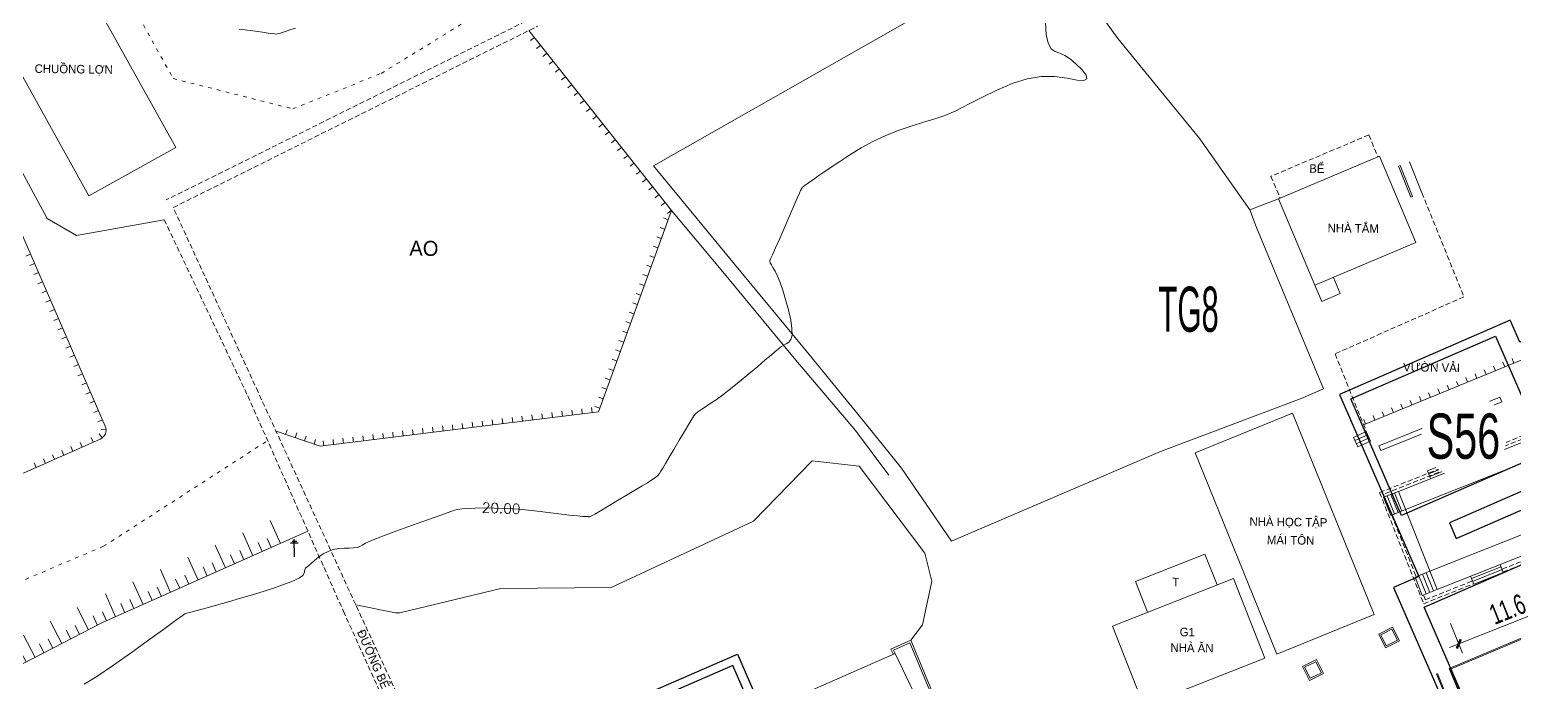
# Model space of a CAD drawing. Header units: inches. Extents: x 496359 to 501064, y 2374078 to 2377203.
# Drawn here: x 496698.2 to 496846.4, y 2376355.4 to 2376420.4 of the extents above; entities that cross this region are included whole.
import ezdxf
from ezdxf.enums import TextEntityAlignment as Align

# ---------------------------------------------------------------- set-up
doc = ezdxf.new("R2010")
doc.units = ezdxf.units.IN
doc.header["$MEASUREMENT"] = 0
doc.linetypes.add('ACAD_ISO03W100', pattern=[30, 12, -18])
doc.linetypes.add('DASHED', pattern=[0.75, 0.5, -0.25])
for name, color, linetype in [('cd', 7, 'Continuous'), ('chu', 6, 'Continuous'), ('coc', 1, 'Continuous'), ('MANH', 147, 'Continuous'), ('NOI', 2, 'Continuous'), ('tl', 8, 'Continuous')]:
    doc.layers.add(name, color=color, linetype=linetype)
for name, color, linetype, lineweight in [('EG Text2', 7, 'Continuous', 18), ('ISO', 252, 'Continuous', 20), ('LC Dim', 8, 'Continuous', 18), ('LC Net dam 1', 30, 'Continuous', 30), ('LC Net manh', 239, 'Continuous', 5), ('manh1', 67, 'Continuous', 13)]:
    doc.layers.add(name, color=color, linetype=linetype, lineweight=lineweight)
doc.styles.add('dien giai', font='', dxfattribs={"width": 0.8})
doc.styles.add('EG Hai', font='')
doc.styles.get("Standard").update_dxf_attribs({"font": 'vnsimli.shx', "height": 2})
doc.styles.add('style1', font='')
doc.styles.get('dien giai').set_extended_font_data('.VnArial NarrowH')
doc.styles.get('EG Hai').set_extended_font_data('.VnArial NarrowH')
doc.styles.get('style1').set_extended_font_data('.VnAvantH')
doc.dimstyles.new('DIM300', dxfattribs={"dimscale": 0.5, "dimtxt": 2, "dimasz": 0.006999999999999999, "dimexe": 1, "dimexo": 0, "dimgap": 0.4, "dimtad": 1, "dimtoh": 1, "dimdec": 1, "dimzin": 1, "dimdsep": 46, "dimtxsty": 'dien giai', "dimblk": 'rowdim', "dimcen": 2.5, "dimclrd": 256, "dimclre": 256, "dimclrt": 2, "dimazin": 0, "dimtfac": 1, "dimtdec": 1, "dimtix": 1, "dimtmove": 2, "dimatfit": 0, "dimldrblk": 'dot leader', "dimfxl": 2, "dimtolj": 1, "dimtzin": 0, "dimlwd": -1, "dimlwe": -1, "dimarcsym": 1})

# ---------------------------------------------------------------- blocks, each defined once
blk = doc.blocks.new('1')
at = {"layer": 'tl', "color": 250, "lineweight": 0}
blk.add_line((0, -0.5), (0, 0), dxfattribs=at)
blk = doc.blocks.new('cdien')
at = {"layer": 'cd', "extrusion": (-0.0005186573852502598, 0.0007689855314360053, 0.999999569827792)}
for p, q in [((-0.459985754583613, 3.144412337993913, -0.002933418654703424), (0.4886843127005704, 3.1446703799744, -0.002441582137115539)), ((0, 0), (-0.001049704209435731, 3.504816721539669, -0.002972533856058668)), ((-0.7965127634761302, 2.784041248790004, -0.002830840675530411), (0.764202508418748, 2.784465769470103, -0.00202169027567578))]:
    blk.add_line(p, q, dxfattribs=at)
blk = doc.blocks.new('t1')
at = {"layer": 'tl', "color": 250, "lineweight": 0}
for p, q in [((0, 0), (0, 2.5)), ((-2, 0), (-2, 1)), ((-1, 0), (-1, 1))]:
    blk.add_line(p, q, dxfattribs=at)
blk = doc.blocks.new('2')
at = {"layer": 'coc'}
blk.add_blockref('1', (0, 0.5), dxfattribs=at)
blk = doc.blocks.new('Nền HT mới')
at = {"layer": 'MANH', "linetype": 'ACAD_ISO03W100', "lineweight": 0, "ltscale": 0.03, "elevation": -28.37660884582989}
for points in [[(-22.72918896609463, 148.8071855692579), (-14.94618896609882, 134.7981855691796), (-3.011188966101145, 131.7851855693771), (5.816811033878366, 135.3191855693622), (19.17981103389047, 143.5301855694888), (28.64181103389001, 150.778185569161), (31.8478110338956, 173.6101855690977), (21.95081103389839, 196.7661855695223), (11.72481103387418, 207.5881855692169), (4.376811033876038, 212.5561855690939), (-16.79018896608159, 228.43418556912)], [(-75.99018896609323, 50.42218556948137), (-61.30718896607414, 52.41818556929138), (-45.44618896609882, 78.20418556913864), (-21.90318896609369, 88.16018556937706), (-5.526413028938805, 98.70351844554898), (-5.526413028938805, 98.70351844554898)]]:
    blk.add_lwpolyline(points, dxfattribs=at)
at = {"layer": 'MANH', "lineweight": 0, "elevation": -28.37660884582989}
for points in [[(60.31281103392121, 189.3601855690977), (65.1308110338914, 161.3691855691759), (70.01281103387464, 151.7171855694069), (79.33081103390305, 138.7831855695149), (87.49312829092833, 128.7908265897458)], [(60.84281103389094, 158.9881855691237), (63.93581103388442, 143.7221855692951), (32.99381103390351, 126.1051855692094)], [(-14.68848189798427, 127.933688086403), (-25.51348189799592, 147.40568808647)], [(-23.37218896607646, 123.1061855693733), (-34.19718896608811, 142.5781855694404)], [(20.5398110338765, 139.5851855691908), (34.78781103389792, 121.6441855695484), (27.47781103390025, 101.5761855691126), (-0.2971889661230307, 98.14718556910884), (-4.681187880570178, 99.63484055915978)], [(-33.68475809867505, 128.94917688653), (-32.17418896610161, 129.4911855691498), (-27.52518896612582, 120.8431855691051), (-24.59318896609602, 119.1681855692914), (-15.83718896610208, 120.723185569459)], [(-23.37218896607646, 123.1061855693733), (-14.68848189798427, 127.933688086403)], [(87.49312829092833, 128.7908265897458), (92.47621184372565, 121.7122279446958)], [(32.99381103390351, 126.1051855692094), (41.04981103388582, 116.30918556912), (48.20981103391841, 107.6381855694963), (54.12981103390212, 100.4151855692653), (57.71881103388023, 95.94718556938824), (62.73481103388349, 88.66218556923923)], [(105.4125668779643, 127.0685113677209), (95.35038161377179, 122.8178505123979)], [(109.0519549514911, 118.4533340362286), (105.4125668779061, 127.0685113677209)], [(107.3208048576535, 126.0693731046667), (107.5068971952469, 126.1426509450575)], [(108.5422344146691, 122.967498375514), (107.3208048576535, 126.0693731046667)], [(108.7283267522625, 123.0407762159048), (107.5068971952469, 126.1426509450575)], [(109.6587884401133, 123.4071654178588), (108.4373588830977, 126.5090401470115)], [(108.5422344146691, 122.967498375514), (108.7283267522625, 123.0407762159048)], [(34.78781103389792, 121.6441855695484), (39.8928110338793, 115.532185569351), (47.19781103387231, 106.7391855692877), (53.14781103388395, 99.70718556916472), (56.47981103387883, 95.26318556949627)], [(93.17039161199227, 119.9394953236369), (92.47621184372565, 121.7122279446958), (95.35038161377179, 122.8178505123979)], [(98.98976968729858, 114.2026731809055), (95.35038161377179, 122.8178505123979)], [(93.17039161199227, 119.9394953236369), (99.85527847381763, 103.8586861509284), (97.60882550164115, 102.8993379123895), (83.58225340064837, 97.6272946558347)], [(109.0519549514911, 118.4533340362286), (98.98976968729858, 114.2026731809055)], [(142.9067228105896, 116.2851111199161), (103.8436371558973, 100.2740488997115)], [(98.98976968729858, 114.2026731809055), (99.67314233049274, 112.5849901018119)], [(100.8321255741221, 114.9809564109346), (101.5154982173162, 113.3632733318409)], [(101.5154982171998, 113.3632733318409), (99.67314233037632, 112.5849901018119)], [(141.3545764677156, 107.1352134304507), (107.310142430365, 93.63550869044047)], [(142.0749940000869, 105.318417609149), (108.0305599627363, 91.81871286913884)], [(117.4349515980621, 103.0393376503525), (105.3679748069308, 98.19226759433877)], [(117.6213189226737, 102.5753686641729), (105.5543421315424, 97.7282986081591)], [(117.4349515980621, 103.0393376503525), (117.6213189226737, 102.5753686641729)], [(87.03097199218337, 97.48169162072372), (96.7559401916269, 101.4281252663968)], [(104.899943427944, 81.35932908201721), (96.7559401916269, 101.4281252663968)], [(102.8267192429676, 99.02628873841968), (104.1141857348312, 99.60187021125239)], [(102.969566632125, 98.70676624583211), (104.2570331239885, 99.28234771866482)], [(104.5427279023033, 98.64330273348969), (104.1141857350058, 99.60187021125239)], [(103.2552614104397, 98.06772126065698), (102.8267192431422, 99.02628873841968)], [(103.1124140212823, 98.38724375324455), (104.3998805131459, 98.96282522607726)], [(103.2552614104397, 98.06772126065698), (104.5427279023033, 98.64330273348969)], [(105.3679748069308, 98.19226759433877), (105.5543421314842, 97.7282986081591)], [(144.5117494516353, 99.17324911611286), (110.4673154142847, 85.67354437610265)], [(83.58225340064837, 97.6272946558347), (62.73481103388349, 88.66218556923923)], [(95.17497522850044, 77.41289543634412), (87.03097199218337, 97.48169162072372)], [(113.1367836741892, 96.83740440378097), (110.2275052959494, 95.68378266733271)], [(113.2473666174383, 96.55852914037314), (110.3380882391984, 95.40490740392488)], [(145.2321669840067, 97.35645329481122), (111.1877329466561, 83.85674855480102)], [(113.1367836743057, 96.83740440378097), (113.4422412532776, 96.06708160037306)], [(110.227505296124, 95.68378266733271), (110.532962875096, 94.9134598639248)], [(113.3579495606873, 96.27965387696531), (110.4486711824475, 95.12603214051705)], [(107.3101424305396, 93.63550869090614), (105.8228076906571, 93.04573299357799)], [(107.2868925932025, 91.52382502047476), (106.5664750605983, 93.34062084224206)], [(107.6587262780567, 91.67126894503963), (106.9383087454526, 93.48806476634127)], [(111.1877329466561, 83.85674855480102), (107.3101424304232, 93.63550869044047)], [(106.5432252230285, 91.22893717181068), (105.8228076906571, 93.04573299357799)], [(106.9150589081155, 91.37638109637555), (106.1946413757441, 93.19317691814285)], [(108.030559962911, 91.81871286913884), (106.5432252230285, 91.22893717181068)], [(88.01458146010282, 87.36332268262413), (81.09003665962246, 84.63729420066011)], [(88.01458146010282, 87.36332268262413), (89.21558264841315, 84.31258913776037)], [(117.5619012510333, 86.12004010047895), (114.6062401081481, 84.94802611734849)], [(117.783067137706, 85.56228957366329), (117.4713482387642, 86.34840258112308)], [(90.8689376181037, 84.96347563894597), (78.79315103579302, 80.20952586870771)], [(81.09003665979708, 84.63729420066011), (82.29103784799099, 81.58656065579635)], [(93.99750949856116, 77.01640674652663), (90.86893761816191, 84.96347563894597)], [(110.4673154142847, 85.67354437610265), (108.9799806748679, 85.0837686787745)], [(109.7003982070064, 83.26697285793853), (108.9799806748679, 85.0837686787745)], [(110.0722318918606, 83.4144167825034), (109.3518143597221, 85.23121260333937)], [(110.4440655767148, 83.5618607066026), (109.7236480448091, 85.37865652743858)], [(110.815899261569, 83.70930463070181), (110.0954817294305, 85.52610045200345)], [(114.8274059948208, 84.39027559053284), (114.515687095879, 85.17638859799263)], [(117.6724841942823, 85.84116483707112), (114.7168230513971, 84.66915085394066)], [(117.7830671375314, 85.56228957366329), (114.8274059946461, 84.39027559053284)], [(111.1877329466561, 83.85674855480102), (109.7003982070064, 83.26697285793853)], [(119.888987304822, 57.88771235797685), (112.3677748168748, 75.98138204444331), (128.6504348482749, 82.80969913577792), (136.411860603087, 65.08560154954102)], [(119.9813272459478, 57.92609640764204), (112.4983787341671, 75.92771501228344), (128.5983220531534, 82.679407789783), (136.3202584122237, 65.04548872582745)], [(81.92172291625047, 72.26245697628838), (78.79315103585122, 80.20952586870771)], [(95.17497522850044, 77.41289543634412), (104.899943427944, 81.35932908201721)], [(107.4213931581517, 78.71986602008474), (106.0284004739997, 78.0256244320808), (105.3466167789929, 79.39362040901688), (106.7396094631449, 80.08786199702081), (107.4213931581517, 78.71986602008474)], [(61.0042283579287, 73.1915822787596), (58.6519622082169, 78.79645401978996), (56.66894277767733, 77.90798233909663), (56.92830016860262, 77.38000479335096)], [(60.81981103390444, 73.11418556928766), (58.54681103391795, 78.53018556948882), (56.93981103389979, 77.81018556928393), (57.10781103390491, 77.46818556910512)], [(47.48581103387278, 73.26418556919452), (57.10781103390491, 77.46818556910512)], [(61.12281103391888, 69.06418556947392), (57.10781103390491, 77.46818556910512)], [(93.99750949856116, 77.01640674652663), (81.92172291625047, 72.26245697628838)], [(99.82947392279038, 75.49069610744846), (98.43648123863841, 74.79645451944452), (97.75469754363166, 76.1644504963806), (99.14769022778364, 76.85869208438453), (99.82947392279038, 75.49069610744846)], [(118.4780414184252, 57.33121099457276), (111.1304713236214, 75.43136617722121)], [(118.5706981010781, 57.36882401298863), (111.2231280062742, 75.46897919563708)]]:
    blk.add_lwpolyline(points, dxfattribs=at)
at = {"layer": 'MANH', "linetype": 'DASHED', "lineweight": 0, "elevation": -28.37660884582989}
for points in [[(41.04781103390724, 150.8511855694851), (-15.65118896611511, 122.6981855695522)], [(-14.94418896612024, 121.9391855694739), (21.39081103390072, 140.0131855694963)], [(104.3564742952631, 129.1791905136233), (94.58912694047194, 125.0530807300856)], [(104.3564742952631, 129.1791905136233), (105.273012010618, 127.0095579302324)], [(94.58912694064657, 125.0530807300856), (95.50566465594329, 122.8834481466947)], [(109.6587884401133, 123.4071654178588), (113.8588237487174, 113.0383434830619), (100.9950404639285, 107.3513952153189), (104.1141857348312, 99.60187021125239)], [(17.25081103388675, 41.27318556927275), (19.33281103388163, 43.87218556920197), (12.73181103391562, 58.81318556931001), (13.02581103391003, 61.33718556951862), (3.262811033874641, 82.33118556946647), (-6.473188966100679, 103.5381855694031), (-14.94418896612024, 121.9391855694739)], [(-15.83718896610208, 120.723185569459), (-7.511188966101145, 103.1671855691275), (2.036811033908634, 81.69418556936216), (11.14981103392074, 61.60018556932118)]]:
    blk.add_lwpolyline(points, dxfattribs=at)
at = {"layer": 'MANH', "lineweight": 0, "elevation": -28.37660884582989}
for points in [[(-23.12696453486114, 98.45327150723097), (-22.24573860375222, 98.84225659718868, 0.4128381550896574), (-21.73283555858779, 100.1566134998029), (-33.82654133421147, 127.9064676286107, 0.3948705443784052), (-35.08099461585061, 128.448191987296), (-63.36377333657128, 118.3000224725729, 0.4228767763157559), (-63.95692205440264, 116.9934466145387), (-52.10708261327363, 86.79971358453986, 0.4264808700852883), (-50.77238365920039, 86.25020818080884), (-23.12696453486114, 98.45327150723097)], [(3.262811033874641, 82.33118556946647), (7.241131585736184, 81.53514193877709, 0.1081862420501887), (7.668800535383525, 81.54286088276785), (17.7448110338928, 83.94018556917217), (28.75481103390212, 84.05018556950745), (42.9608110339077, 90.67918556923178), (48.82281103387231, 96.67318556917962), (53.50781103386998, 96.16218556923923), (60.05281103391189, 87.47018556943294), (60.76981103391608, 84.67818556953353), (59.82381103391981, 80.34518556943294), (58.6519622082169, 78.79645401978996)], [(-92.70182965322874, 38.81958021404353), (-78.28218896610906, 42.19318556919825), (-68.89818896608904, 45.94818556955215), (-60.32518896611418, 47.86818556947765), (-56.54318896610766, 47.16418556910139), (-54.01118896610114, 49.6081855692355), (-50.17718896612769, 56.7831855695149), (-45.43754890851687, 68.23796320282054, -0.1777570686225351), (-44.97068319678783, 68.74501497153324), (-21.99655109922878, 80.55410144752022), (-1.507282399858923, 89.664683925399)]]:
    blk.add_lwpolyline(points, format="xyb", dxfattribs=at)
at = {"layer": 'MANH', "color": 5, "linetype": 'DASHED', "lineweight": 0, "elevation": -28.37660884582989}
for points in [[(142.3024923215316, 95.38154707843569), (147.3555067837051, 97.3956700972667), (142.8814904836518, 108.3697864692112), (105.4383689588913, 93.52239365963396), (109.8331591268116, 82.43932578055319)], [(142.1919092022044, 95.66042278655004), (146.9635613709152, 97.56239527085927), (142.7158635143469, 107.9813851592517), (105.8278271658392, 93.35410133930054), (105.9328087578806, 93.089351927807)], [(106.6532262904266, 91.2725561060397), (109.0899817419167, 85.12738761300352)], [(117.6567823681444, 85.8807627250826), (123.8457987484917, 88.34769418737051)], [(117.7673654875298, 85.60188701743391), (123.9563818677607, 88.06881847925615)], [(109.8103992740553, 83.31059179216754), (110.0012539513455, 82.82928204530981), (114.7032125199376, 84.70347477862742)], [(109.8331591268116, 82.43932578055319), (114.8137956392648, 84.42459907097873)]]:
    blk.add_lwpolyline(points, dxfattribs=at)
at = {"layer": 'MANH', "lineweight": 0, "elevation": -28.37660884582989}
for points in [[(107.2202341306884, 78.7872087680189), (106.095743221701, 78.22678345948589), (105.5477758064562, 79.32627766108271), (106.6722667154436, 79.88670296961573)], [(99.6283148953271, 75.55803885538262), (98.50382398633974, 74.9976135468496), (97.95585657109496, 76.09710774844643), (99.08034748008231, 76.65753305697945)]]:
    blk.add_lwpolyline(points, close=True, dxfattribs=at)
at = {"layer": 'manh1', "color": 1, "lineweight": 0, "elevation": -28.37660884582989}
blk.add_lwpolyline([(-23.81856537918338, 74.42158188805115), (-22.5796917356738, 75.18238660641146), (-20.99454193288238, 76.24796157045421), (-19.11804727481922, 77.57456697797534), (-17.27523823437059, 78.90362829057631), (-15.79106778051482, 79.97659178957474), (-14.71992469013912, 80.74986341729891), (-14.06318865582125, 81.22043254081291), (-13.7747490566062, 81.41382942948621), (-13.57656247372051, 81.48624632595238), (-13.19043044716364, 81.59404298424852), (-12.56915706814743, 81.76392226521057), (-11.70776534435117, 81.99974157236647), (-10.62358922999829, 82.29794247675818), (-9.425609442691893, 82.6333169890022), (-8.223069067981669, 82.98053253855687), (-7.035138635425938, 83.33515862696004), (-5.867598237407037, 83.6959448353773), (-4.735957897147273, 84.05981914367658), (-3.727497662936912, 84.4095998531593), (-2.929348223023226, 84.7281235334849), (-2.355974080443957, 85.01244604908061), (-2.007031566167825, 85.26206601591912), (-1.865994161572416, 85.47691926308107), (-1.834046425235101, 85.65712215233725), (-1.812289865100865, 85.80283511610833), (-1.783616607305703, 85.91430249292534), (-1.744277902233989, 85.992829874569), (-1.688889126114191, 86.04600647505504), (-1.58889128447754, 86.11806198762861), (-1.415812421410919, 86.25318007025999), (-1.164877181693555, 86.45862768538427), (-0.835905389331856, 86.73382295150441), (-0.4325913442253295, 87.06800761487466), (0.0227189788756732, 87.39721404103693), (0.5076255598733042, 87.65747696761173), (1.018055784404169, 87.83805475890767), (1.551973984872348, 87.93846286362168), (2.101238771520912, 87.96653560916093), (2.619037472356467, 87.96976351266858), (3.058692964846159, 87.99570105219391), (3.413012705398614, 88.05263028195259), (3.68551855604619, 88.14268904965502), (3.904534230187892, 88.2704223901419), (4.236480147989823, 88.4609626605561), (4.847625623927343, 88.73934845015538), (5.765236630749314, 89.10946841439363), (6.986639691695927, 89.56961589114871), (8.468527972295306, 90.10566225782168), (9.953733944047599, 90.63454244187233), (11.18511121231586, 91.0732024800418), (12.1195008833356, 91.4075915202884), (12.75509598933149, 91.63645841641483), (13.12421361665929, 91.76634713908788), (13.42256325111248, 91.83777266129982), (13.84601884545282, 91.89130016923082), (14.42804875254387, 91.93382513983306), (15.17358913831868, 91.96615524118897), (16.07878864399845, 91.98624101182577), (17.11560295243271, 91.98097800737378), (18.25573600392545, 91.93725633615759), (19.49357424717618, 91.85298840696123), (20.82373243157508, 91.72875855857637), (22.21951260598598, 91.57016042055693), (23.52611231414357, 91.4101714267781), (24.58882566722332, 91.28176650446039), (25.38163068745507, 91.19052175473553), (25.90310139669327, 91.13691884599757), (26.1707039031362, 91.11827168421951), (26.29066083481757, 91.11798204802108), (26.36931337725127, 91.11942837242168), (26.42495753994899, 91.11976117309314), (26.46102819481621, 91.11850510578734), (26.47983856330848, 91.11565758748111), (26.49183310301032, 91.11167846894023), (26.5074407345428, 91.10707912122962), (26.52886592306186, 91.10221759922933), (26.5589065382419, 91.09873086162042), (26.61214533244947, 91.10608261212838), (26.77328095055873, 91.17941810744014), (27.12689300376678, 91.37381259625909), (27.68673100672186, 91.69823973806706), (28.45071243652365, 92.1514662280133), (29.39259264094744, 92.71711859008428), (30.35698623065127, 93.29818926280495), (31.18848804530444, 93.79766514472794), (31.86071503983567, 94.19913399260622), (32.37077410280926, 94.50113543490079), (32.72768961178826, 94.71131949493792), (32.98850094207319, 94.87704668188599), (33.21039616753569, 95.04579232907054), (33.40344055305923, 95.22601023357493), (33.5708376159937, 95.42094784643632), (33.72174319316855, 95.64163607353476), (33.90788878925832, 95.95101290283856), (34.18089988542943, 96.411871590597), (34.54919015412906, 97.03422992205378), (35.01161614869943, 97.81540135055911), (35.55290351628082, 98.72924881423023), (36.08254958660564, 99.62163648376372), (36.51005215017813, 100.3384479907727), (36.8201400781445, 100.8536824848889), (37.01168880810019, 101.1654512406712), (37.09322209348193, 101.2884227479262), (37.11700701708196, 101.3124966755895), (37.13540332415596, 101.3276976495436), (37.15758340340562, 101.3495688596195), (37.18622184172727, 101.3813448175242), (37.22819377208816, 101.4268894027373), (37.32207540533727, 101.5061513846194), (37.50640543865029, 101.6390290324962), (37.78779641067831, 101.8290327367758), (38.1673848543478, 102.0773265566131), (38.64537743048731, 102.3873844649097), (39.2218775696283, 102.7788862431808), (39.89687975222932, 103.2714225015989), (40.66982798662957, 103.867843031363), (41.53739184228925, 104.5656559653034), (42.48014472902742, 105.3470603101341), (43.38485753519217, 106.107741972377), (44.13836146292033, 106.7434172275862), (44.72165211861011, 107.2364976615099), (45.13387193723338, 107.5857365177399), (45.38887992362015, 107.8012416678866), (45.57068767055625, 107.944907101748), (45.76334457827488, 108.0787611845335), (45.98097430414509, 108.2138524301736), (46.22426939098386, 108.3544435537806), (46.48326143832401, 108.5150623320988), (46.6974475003708, 108.7786127132749), (46.80630285776442, 109.2278485148599), (46.7997066941507, 109.8762466124645), (46.67745883047337, 110.7219144380106), (46.44847900851619, 111.7400197106799), (46.16648585891107, 112.7834613136401), (45.88525386970014, 113.7051009949682), (45.61409378709959, 114.4798465342647), (45.35509559949151, 115.1042828638492), (45.11148849071924, 115.5830117966434), (44.90055757709069, 115.9470592778562), (44.73956669110794, 116.2276596370539), (44.63159603503755, 116.4308733725375), (44.57786298753217, 116.5618291505998), (44.58259162132617, 116.6452384665063), (44.66990899091343, 116.8242416316098), (44.86386468017463, 117.2418026993437), (45.16814046440868, 117.921399366056), (45.5807774124014, 118.8609337689741), (46.08634016087035, 120.0243410192816), (46.59417546127679, 121.1973296566321), (47.01364427054523, 122.1655750581449), (47.3294106641597, 122.8927801940044), (47.54009813856555, 123.3754875068007), (47.65278359601962, 123.629248682355), (47.71130495350098, 123.7508313948674), (47.75958477723634, 123.8371755922599), (47.80529251345888, 123.9050388642972), (47.85052227275901, 123.9580268081663), (47.90016927296983, 124.0010154186202), (47.98151070927725, 124.0596550632654), (48.12181632931333, 124.159540638273), (48.32592921582273, 124.3051598360216), (48.59563811799035, 124.4978439188017), (48.93683244899603, 124.7410927623896), (49.38305993687118, 125.0545743633447), (49.96782227617678, 125.4578916271603), (50.69668664364599, 125.9540887958756), (51.56955440371985, 126.5418284199586), (52.58026656829043, 127.2100415555215), (53.69196784316318, 127.8936519901654), (54.86769246933272, 128.5275693311742), (56.10050820402557, 129.1006253873384), (57.38578735007195, 129.6109013929417), (58.70269596658636, 130.0580529476902), (59.93085810589128, 130.4419324155351), (60.95007734228147, 130.7625005398331), (61.74077638803737, 131.0201715710027), (62.30568794219744, 131.2174702681987), (62.68078548711946, 131.3691309340684), (63.07917721831927, 131.5610346276699), (63.71395189129271, 131.8789507364309), (64.62094690936374, 132.336831859724), (65.80209793709673, 132.9326242086863), (67.23318155832112, 133.6400524498349), (68.76692161121628, 134.3035183692737), (70.25579991535506, 134.7674911464019), (71.67389892245865, 135.0061672068587), (73.01323152450368, 135.0202559227509), (74.25179262081383, 134.8398171010813), (75.26553871535452, 134.644500210361), (75.93065437459609, 134.6139701646207), (76.22673093557114, 134.7783948881006), (76.15513185307373, 135.1391170089519), (75.74444651930116, 135.6740243741697), (75.16484783305077, 136.249101439902), (74.58661872760149, 136.7303349845497), (74.03911883797718, 137.0956291164657), (73.5282230417406, 137.3464217124892), (73.0598209680802, 137.5134359225085), (72.6633755153207, 137.7795727699449), (72.36819254188322, 138.3276876615746), (72.17906239931926, 139.1881844470663), (72.09542133770174, 140.3606308171911)], dxfattribs=at)
at = {"layer": 'manh1', "lineweight": 0, "elevation": -28.37660884582989}
blk.add_lwpolyline([(-8.36299483541643, 139.7273122989027), (-7.521209574532804, 139.6323178680068), (-6.734227845440728, 139.52691217553), (-6.042683482980465, 139.426041931325), (-5.487083964685553, 139.3446801783903), (-5.073912297312745, 139.2854209867692), (-4.801557137859163, 139.2488561421087), (-4.653868881457129, 139.2359417103617), (-4.53556108590692, 139.2518226899592), (-4.351311735338641, 139.3016300084455), (-4.084723656701499, 139.3862217948226), (-3.732734401472953, 139.5056157987019), (-3.293369358575546, 139.6590602914257), (-2.757840666333323, 139.8420273628471)], dxfattribs=at)
at = {"layer": 'cd', "lineweight": 0, "xscale": 0.5, "yscale": 0.5, "zscale": 0.5, "rotation": 0.2672157837457423}
blk.add_blockref('cdien', (-2.854188966094625, 87.10918556939941, -8.71760884582989), dxfattribs=at)
at = {"layer": 'NOI', "lineweight": 0}
for name, p, rotation in [('1', (21.08937644213893, 138.8931759544103, -12.78060884582989), 308.4551492584099), ('1', (21.71127826784959, 138.110080737566, -12.78060884582989), 308.4551492584099), ('1', (22.33318009350205, 137.3269855202561, -12.78060884582989), 308.4551492584099), ('1', (22.95508191921272, 136.5438903029462, -12.78060884582989), 308.4551492584099), ('1', (23.57698374492338, 135.7607950856363, -12.78060884582989), 308.4551492584099), ('1', (24.19888557063405, 134.9776998687921, -12.78060884582989), 308.4551492584099), ('1', (24.82078739634471, 134.1946046514822, -12.78060884582989), 308.4551492584099), ('1', (25.44268922199717, 133.4115094341723, -12.78060884582989), 308.4551492584099), ('1', (26.06459104770784, 132.6284142168624, -12.78060884582989), 308.4551492584099), ('1', (26.6864928734185, 131.8453190000182, -12.78060884582989), 308.4551492584099), ('1', (27.30839469912917, 131.0622237827083, -12.78060884582989), 308.4551492584099), ('1', (27.93029652478162, 130.2791285653984, -12.78060884582989), 308.4551492584099), ('1', (28.55219835049229, 129.4960333480885, -12.78060884582989), 308.4551492584099), ('1', (29.17410017620296, 128.7129381312443, -12.78060884582989), 308.4551492584099), ('1', (29.79600200191362, 127.9298429139344, -12.78060884582989), 308.4551492584099), ('1', (30.41790382762429, 127.1467476966245, -12.78060884582989), 308.4551492584099), ('1', (31.03980565327674, 126.3636524793146, -12.78060884582989), 308.4551492584099), ('1', (31.66170747898741, 125.5805572620047, -12.78060884582989), 308.4551492584099), ('1', (32.28360930469807, 124.7974620451605, -12.78060884582989), 308.4551492584099), ('1', (32.90551113040874, 124.0143668278506, -12.78060884582989), 308.4551492584099), ('1', (33.5274129560612, 123.2312716105407, -12.78060884582989), 308.4551492584099), ('1', (34.14931478177186, 122.4481763932308, -12.78060884582989), 308.4551492584099), ('1', (34.77121660748253, 121.6650811763866, -12.78060884582989), 308.4551492584099), ('1', (34.45468192483986, 120.7296527432663, -12.78060884582989), 249.9852646932458), ('1', (33.77015832125198, 118.8504434851384, -12.78060884582989), 249.9852646932458), ('1', (34.11242012301682, 119.7900481139695, -12.78060884582989), 249.9852646932458), ('2', (-29.20015526789484, 117.2909010797193, -28.37660884582989), 113.5481263353955), ('1', (33.0856347176059, 116.9712342265448, -12.78060884582989), 249.9852646932458), ('1', (33.42789651942894, 117.9108388558416, -12.78060884582989), 249.9852646932458), ('2', (-28.80063604318548, 116.374176263289, -28.37660884582989), 113.5481263353955), ('1', (32.74337291584106, 116.0316295977136, -12.78060884582989), 249.9852646932458), ('2', (-28.40111681847611, 115.4574514468586, -28.37660884582989), 113.5481263353955), ('2', (-28.00159759376675, 114.5407266304283, -28.37660884582989), 113.5481263353955), ('1', (32.05884931219498, 114.1524203395857, -12.78060884582989), 249.9852646932458), ('1', (32.40111111401802, 115.0920249684168, -12.78060884582989), 249.9852646932458), ('2', (-27.60207836905738, 113.6240018139979, -28.37660884582989), 113.5481263353955), ('2', (-27.20255914434802, 112.7072769975675, -28.37660884582989), 113.5481263353955), ('1', (31.71658751043014, 113.2128157102889, -12.78060884582989), 249.9852646932458), ('2', (-26.80303991963865, 111.7905521811372, -28.37660884582989), 113.5481263353955), ('1', (31.03206390678406, 111.3336064521609, -12.78060884582989), 249.9852646932458), ('1', (31.3743257086071, 112.2732110814577, -12.78060884582989), 249.9852646932458), ('2', (-26.40352069492928, 110.8738273647068, -28.37660884582989), 113.5481263353955), ('2', (-26.00400147021992, 109.9571025482765, -28.37660884582989), 113.5481263353955), ('1', (30.68980210501923, 110.3940018228641, -12.78060884582989), 249.9852646932458), ('2', (-25.60448224551055, 109.0403777318461, -28.37660884582989), 113.5481263353955), ('1', (30.00527850137314, 108.5147925647361, -12.78060884582989), 249.9852646932458), ('1', (30.34754030319618, 109.4543971940329, -12.78060884582989), 249.9852646932458), ('2', (-25.20496302080119, 108.1236529154157, -28.37660884582989), 113.5481263353955), ('2', (-24.80544379609182, 107.2069280989854, -28.37660884582989), 113.5481263353955), ('1', (29.32075489778526, 106.6355833066082, -12.78060884582989), 249.9852646932458), ('1', (29.66301669960831, 107.575187935905, -12.78060884582989), 249.9852646932458), ('1', (118.8491351804159, 106.4244581283456, -1.499608845829886), 202.2875980366736), ('2', (-24.40592457138246, 106.290203282555, -28.37660884582989), 113.5481263353955), ('2', (-24.00640534667309, 105.3734784661247, -28.37660884582989), 113.5481263353955), ('1', (28.97849309602043, 105.695978677777, -12.78060884582989), 249.9852646932458), ('1', (115.1479678527148, 104.9074345915033, -1.499608845829886), 202.2875980366736), ('1', (116.073259684611, 105.2866904758303, -1.499608845829886), 202.2875980366736), ('1', (116.9985515165654, 105.6659463601572, -1.499608845829886), 202.2875980366736), ('1', (117.9238433485198, 106.0452022440186, -1.499608845829886), 202.2875980366736), ('2', (-23.60688612196373, 104.4567536496943, -28.37660884582989), 113.5481263353955), ('1', (28.29396949237434, 103.8167694191834, -12.78060884582989), 249.9852646932458), ('1', (28.63623129419739, 104.7563740484802, -12.78060884582989), 249.9852646932458), ('1', (111.4468005250137, 103.3904110541953, -1.499608845829886), 202.2875980366736), ('1', (112.3720923569099, 103.7696669385223, -1.499608845829886), 202.2875980366736), ('1', (113.2973841888643, 104.1489228228493, -1.499608845829886), 202.2875980366736), ('1', (114.2226760207604, 104.5281787071763, -1.499608845829886), 202.2875980366736), ('2', (-23.20736689725436, 103.5400288332639, -28.37660884582989), 113.5481263353955), ('2', (-22.80784767254499, 102.6233040163679, -28.37660884582989), 113.5481263353955), ('1', (27.95170769060951, 102.8771647903523, -12.78060884582989), 249.9852646932458), ('1', (107.7456331972544, 101.8733875168873, -1.499608845829886), 202.2875980366736), ('1', (108.6709250292088, 102.2526434012143, -1.499608845829886), 202.2875980366736), ('1', (109.5962168611049, 102.6318992855413, -1.499608845829886), 202.2875980366736), ('1', (110.5215086930593, 103.0111551698683, -1.499608845829886), 202.2875980366736), ('2', (-22.40832844783563, 101.7065791999376, -28.37660884582989), 113.5481263353955), ('2', (-22.00880922312626, 100.7898543835072, -28.37660884582989), 113.5481263353955), ('1', (16.94239782856766, 100.2755219549326, -12.78060884582989), 187.0379156781825), ('1', (17.93486311543256, 100.3980480925566, -12.78060884582989), 187.0379156781825), ('1', (18.92732840229746, 100.5205742301805, -12.78060884582989), 187.0379156781825), ('1', (19.91979368916236, 100.6431003673388, -12.78060884582989), 187.0379156781825), ('1', (20.91225897602726, 100.7656265049627, -12.78060884582989), 187.0379156781825), ('1', (21.90472426289216, 100.8881526425866, -12.78060884582989), 187.0379156781825), ('1', (22.89718954975706, 101.0106787797449, -12.78060884582989), 187.0379156781825), ('1', (23.88965483662196, 101.1332049173689, -12.78060884582989), 187.0379156781825), ('1', (24.88212012348686, 101.2557310549928, -12.78060884582989), 187.0379156781825), ('1', (25.87458541035176, 101.3782571926167, -12.78060884582989), 187.0379156781825), ('1', (26.86705069721665, 101.500783329775, -12.78060884582989), 187.0379156781825), ('1', (27.60944588878647, 101.9375601610554, -12.78060884582989), 249.9852646932458), ('1', (104.0444658695533, 100.356363980045, -1.499608845829886), 202.2875980366736), ('1', (104.9697577015077, 100.735619864372, -1.499608845829886), 202.2875980366736), ('1', (105.8950495334038, 101.114875748699, -1.499608845829886), 202.2875980366736), ('1', (106.8203413653582, 101.494131633026, -1.499608845829886), 202.2875980366736), ('2', (-22.02657525345694, 98.9748605898967, -28.37660884582989), 38.53445307030697), ('2', (-21.65473312790982, 99.8586755152246, -28.37660884582989), 95.83023258251332), ('1', (-3.734224086098948, 99.31350028462839, -12.78060884582989), 161.256001623138), ('1', (-2.787260291627717, 98.992160010097, -12.78060884582989), 161.256001623138), ('1', (5.032814386188875, 98.80520830530804, -12.78060884582989), 187.0379156781825), ('1', (6.025279673053774, 98.92773444246632, -12.78060884582989), 187.0379156781825), ('1', (7.017744959918673, 99.05026058009025, -12.78060884582989), 187.0379156781825), ('1', (8.010210246783572, 99.17278671771419, -12.78060884582989), 187.0379156781825), ('1', (9.002675533648471, 99.29531285533812, -12.78060884582989), 187.0379156781825), ('1', (9.99514082051337, 99.4178389924964, -12.78060884582989), 187.0379156781825), ('1', (10.98760610737827, 99.54036513012034, -12.78060884582989), 187.0379156781825), ('1', (11.98007139424317, 99.66289126774427, -12.78060884582989), 187.0379156781825), ('1', (12.97253668110807, 99.78541740490255, -12.78060884582989), 187.0379156781825), ('1', (13.96500196797297, 99.90794354252648, -12.78060884582989), 187.0379156781825), ('1', (14.95746725483787, 100.0304696801504, -12.78060884582989), 187.0379156781825), ('1', (15.94993254170276, 100.1529958177744, -12.78060884582989), 187.0379156781825), ('2', (-24.95663989084551, 97.64562796469909, -28.37660884582989), 23.81731431616631), ('2', (-24.04180221282422, 98.04944973619786, -28.37660884582989), 23.81731431616631), ('2', (-22.92558876331441, 98.54216150654611, -28.37660884582989), 23.8173143216624), ('1', (-1.840296497156487, 98.67081973603126, -12.78060884582989), 161.256001623138), ('1', (-0.8933327026852567, 98.34947946149987, -12.78060884582989), 161.256001623138), ('1', (0.07048795186437928, 98.19257761765402, -12.78060884582989), 187.0379156781825), ('1', (1.062953238729278, 98.31510375527796, -12.78060884582989), 187.0379156781825), ('1', (2.055418525594177, 98.4376298929019, -12.78060884582989), 187.0379156781825), ('1', (3.047883812459077, 98.56015603006017, -12.78060884582989), 187.0379156781825), ('1', (4.040349099323976, 98.6826821676841, -12.78060884582989), 187.0379156781825), ('2', (-28.61599060275603, 96.03034087963533, -28.37660884582989), 23.81731431616631), ('2', (-27.70115292479295, 96.4341626511341, -28.37660884582989), 23.81731431616631), ('2', (-26.78631524682987, 96.83798442216721, -28.37660884582989), 23.81731431616631), ('2', (-25.87147756880859, 97.24180619366598, -28.37660884582989), 23.81731431616631), ('t1', (-4.248506433034891, 88.445794758798, -28.37660884582989), 23.97239107528449), ('t1', (-6.989730466210858, 87.22690559266266, -28.37660884582989), 23.97239107528449), ('t1', (-9.730954499386826, 86.00801642606166, -28.37660884582989), 23.97239107528449), ('t1', (-12.47217853256279, 84.78912725992632, -28.37660884582989), 23.97239107528449), ('t1', (-17.95462659897294, 82.35134892718997, -28.37660884582989), 23.97239107528449), ('t1', (-15.21340256573876, 83.57023809332532, -28.37660884582989), 23.97239107528449), ('t1', (-20.6958506321489, 81.13245976058897, -28.37660884582989), 23.97239107528449), ('t1', (-23.39867678412247, 79.83338549634573, -28.37660884582989), 27.20391866417931), ('t1', (-26.06683211004838, 78.46190922748428, -28.37660884582989), 27.20391866417931), ('t1', (-28.73498743597429, 77.09043295815718, -28.37660884582989), 27.20391866417931)]:
    blk.add_blockref(name, p, dxfattribs=dict(at, rotation=rotation))
at = {"layer": 'chu', "color": 6, "lineweight": 0, "style": 'style1'}
for s, height, rotation, p in [('CHUåNG LîN', 0.85, 359.2672157837458, (-28.78152321790822, 135.3719918829775, -28.37660884582989)), ('bÓ', 0.85, 359.2672157837458, (98.41367300897127, 125.4130683973817, -28.37660884582989)), ('nhµ t¾m', 0.85, 359.2672157837458, (100.2458438160293, 119.4762392406737, -28.37660884582989)), ('AO', 1.5, 359.2672157837458, (8.612486618284493, 117.1446069604171, -28.37660884582989)), ('V¦êN V¶I', 0.85, 359.2672157837458, (107.7792826310661, 105.606001359356, -28.37660884582989)), ('NHµ HäC TËP', 0.85, 359.2672157837458, (92.4522810983517, 90.21223304974046, -28.37660884582989)), ('M¸I T¤N', 0.85, 359.2672157837458, (94.18727835757181, 88.37057223212105, -28.37660884582989)), ('T', 0.85, 359.2672157837458, (84.74683145777544, 84.17156039126348, -28.37660884582989)), ('G1', 0.85, 359.2672157837458, (85.48674042924995, 79.19663944183048, -28.37660884582989)), ('§¦êNG B£ T¤NG', 0.85, 293.6623851641781, (3.368948553460541, 79.62030631251764, -28.37660884582989)), ('NHµ ¡N', 0.85, 359.2672157837458, (84.56319694308786, 77.63378504565117, -56.06260884582989))]:
    blk.add_text(s, height=height, rotation=rotation, dxfattribs=at).set_placement(p)
at = {"layer": 'manh1', "lineweight": 0}
blk.add_text('20.00', height=1, rotation=357.8039051114957, dxfattribs=at).set_placement((17.77962117433071, 91.95551432477441, -28.37660884582989), align=Align.MIDDLE)
blk = doc.blocks.new('rowdim')
blk.add_line((-200, 7.105427357601002e-15), (200, 7.105427357601002e-15))
at = {"const_width": 50}
blk.add_lwpolyline([(-70.71067811865474, -70.71067811865474), (70.71067811865476, 70.71067811865476)], dxfattribs=at)
blk = doc.blocks.new('*D429')
at = {"layer": 'Defpoints', "color": 0, "transparency": 16777216}
for p in [(496850.8235073123, 2376365.527909408), (496840.0421890877, 2376361.25277261), (496840.8555147893, 2376359.201674921)]:
    blk.add_point(p, dxfattribs=at)
at = {"layer": 'LC Dim', "transparency": 16777216}
for p, q in [((496850.8235073123, 2376365.527909408), (496852.0054428247, 2376362.547227507)), ((496851.632185093, 2376363.47496867), (496840.8601627102, 2376359.20351797)), ((496840.0421890877, 2376361.25277261), (496841.2241246002, 2376358.272090709))]:
    blk.add_line(p, q, dxfattribs=at)
at = {"layer": 'LC Dim', "transparency": 16777216, "xscale": 0.005, "yscale": 0.005, "zscale": 0.005}
for p, rotation in [((496851.6368330139, 2376363.476811719), 21.629906245472), ((496840.8555147893, 2376359.201674921), 201.6299062454721)]:
    blk.add_blockref('rowdim', p, dxfattribs=dict(at, rotation=rotation))
at = {"layer": 'LC Dim', "color": 2, "transparency": 16777216, "insert": (496845.7223255523, 2376362.660318182), "char_height": 2, "attachment_point": 5, "rotation": 21.629906245472014, "style": 'dien giai'}
blk.add_mtext('\\A1;11.6', dxfattribs=at)
blk = doc.blocks.new('dot leader')
at = {"const_width": 50}
blk.add_lwpolyline([(-25, 0, 1), (25, 0, 1)], format="xyb", close=True, dxfattribs=at)

msp = doc.modelspace()

# ---------------------------------------------------------------- linework, layer by layer
at = {"layer": 'LC Net dam 1'}
for points in [[(496775.9687661118, 2376341.870113357), (496716.4225860214, 2376315.957645467), (496709.3200035635, 2376332.279196001), (496726.3567697155, 2376339.693015916), (496727.3104279957, 2376337.501533888), (496752.7830757821, 2376348.586361947), (496751.829417502, 2376350.777843975), (496768.8661836541, 2376358.191663891)], [(496724.8843965015, 2376338.114377336), (496710.4517259788, 2376331.833794624), (496715.5033154883, 2376320.225310042), (496773.4724183269, 2376345.451351367), (496768.4208135541, 2376357.059871024), (496753.9881425195, 2376350.779288088), (496758.832261271, 2376339.64759068), (496729.7285075866, 2376326.982697535)]]:
    msp.add_lwpolyline(points, close=True, dxfattribs=at)

# ---------------------------------------------------------------- block references
at = {"layer": 'LC Net manh'}
msp.add_blockref('Nền HT mới', (496727.5154509752, 2376280.772814431, 2.924608845829887), dxfattribs=at)

# ---------------------------------------------------------------- dimensions: what is measured, and where the dimension line sits
at = {"layer": 'LC Dim'}
dim = msp.add_aligned_dim(p1=(496850.8235073124, 2376365.527909408, -25.452), p2=(496840.0421890878, 2376361.25277261, -25.452), distance=2.2064678623018166, dimstyle='DIM300', override={"dimscale": 1, "dimasz": 0.005, "dimpost": ''}, dxfattribs=at)
dim.commit()
dim.dimension.update_dxf_attribs({"geometry": '*D429', "text_midpoint": (496845.7223255523, 2376362.660318182, -25.452)})

# ---------------------------------------------------------------- next in the draw order: wipeouts: each hides what was drawn before it
at = {"ltscale": 500}
for points, z in [([(496810.97994267475, 2376389.6340529616), (496810.5140109745, 2376390.1844547004), (496810.26218685135, 2376390.5848136446), (496810.02886647504, 2376391.0789763145), (496809.85929399217, 2376391.6061123475), (496809.7661391487, 2376392.099595329), (496809.7329830665, 2376392.539610196), (496809.75357987214, 2376393.0662445864), (496809.81445486104, 2376393.4703022134), (496809.9724183571, 2376394.045188441), (496810.0975464934, 2376394.359829625), (496810.3209369317, 2376394.793131665), (496810.5864131113, 2376395.1897209436), (496810.9664097716, 2376395.62765469), (496811.3716782773, 2376395.985838472), (496811.84275027295, 2376396.303220793), (496812.29839816265, 2376396.5321734305), (496812.7335281392, 2376396.6913733156), (496813.1278027149, 2376396.7912285184), (496813.6341246137, 2376396.862418667), (496814.0669366344, 2376396.8746376834), (496814.4798491797, 2376396.844964745), (496815.01944058726, 2376396.743755024), (496815.43114286463, 2376396.6159000737), (496815.81396275887, 2376396.4535646983), (496816.4020571425, 2376396.108456011), (496816.6622218608, 2376395.9107734608), (496816.960010736, 2376395.6411868255), (496817.2137385608, 2376395.3652060865), (496817.47819435055, 2376395.015460489), (496817.72434571665, 2376394.6039438155), (496817.8838323969, 2376394.2634887947), (496818.01192157745, 2376393.912138368), (496818.1275347023, 2376393.46007157), (496818.187167042, 2376393.0583580183), (496818.2050905677, 2376392.4778543767), (496818.1480050604, 2376391.926428545), (496818.05049743835, 2376391.4926027055), (496817.9353218866, 2376391.14170839), (496817.73731007, 2376390.6962511074), (496817.51757733594, 2376390.3189471927), (496817.3116981703, 2376390.0309724463), (496816.97354287177, 2376389.6475858614), (496816.7109254342, 2376389.4051420027), (496816.30253895035, 2376389.0991362208), (496816.0232078573, 2376388.930066084), (496815.77250491857, 2376388.801918452), (496815.468985896, 2376388.673444684), (496815.1206904235, 2376388.558701929), (496814.78736375505, 2376388.479063362), (496814.4399223074, 2376388.4256292274), (496814.0889062497, 2376388.401162617), (496813.8005914486, 2376388.4028798365), (496813.36769607436, 2376388.442506889), (496813.0035138991, 2376388.511160751), (496812.5981037263, 2376388.6276722206), (496812.2037918777, 2376388.785048364), (496811.72751744784, 2376389.0413588807), (496811.5074198789, 2376389.188340121), (496811.2016481291, 2376389.4285586)], -268.396608846186), ([(496838.4024062067, 2376376.980808289), (496837.93647450645, 2376377.5312100276), (496837.6846503833, 2376377.931568972), (496837.451330007, 2376378.4257316417), (496837.2817575241, 2376378.9528676746), (496837.18860268063, 2376379.446350656), (496837.1554465985, 2376379.886365523), (496837.1760434041, 2376380.4129999136), (496837.236918393, 2376380.8170575406), (496837.39488188905, 2376381.391943768), (496837.52001002536, 2376381.7065849523), (496837.74340046366, 2376382.139886992), (496838.00887664326, 2376382.5364762708), (496838.38887330354, 2376382.974410017), (496838.7941418093, 2376383.332593799), (496839.2652138049, 2376383.6499761203), (496839.7208616946, 2376383.8789287577), (496840.15599167114, 2376384.038128643), (496840.55026624684, 2376384.1379838455), (496841.0565881457, 2376384.209173994), (496841.4894001664, 2376384.2213930106), (496841.90231271164, 2376384.191720072), (496842.4419041192, 2376384.090510351), (496842.8536063966, 2376383.962655401), (496843.2364262908, 2376383.8003200255), (496843.8245206745, 2376383.455211338), (496844.08468539274, 2376383.257528788), (496844.382474268, 2376382.9879421527), (496844.63620209275, 2376382.7119614137), (496844.9006578825, 2376382.362215816), (496845.1468092486, 2376381.9506991426), (496845.30629592884, 2376381.610244122), (496845.4343851094, 2376381.258893695), (496845.54999823426, 2376380.806826897), (496845.60963057395, 2376380.4051133455), (496845.62755409966, 2376379.824609704), (496845.57046859234, 2376379.273183872), (496845.4729609703, 2376378.8393580327), (496845.3577854186, 2376378.488463717), (496845.159773602, 2376378.0430064346), (496844.9400408679, 2376377.66570252), (496844.7341617023, 2376377.3777277735), (496844.3960064037, 2376376.9943411886), (496844.13338896615, 2376376.75189733), (496843.7250024823, 2376376.445891548), (496843.4456713892, 2376376.276821411), (496843.1949684505, 2376376.1486737793), (496842.89144942793, 2376376.0202000113), (496842.5431539554, 2376375.9054572564), (496842.209827287, 2376375.825818689), (496841.86238583934, 2376375.7723845546), (496841.5113697816, 2376375.747917944), (496841.22305498057, 2376375.7496351637), (496840.7901596063, 2376375.789262216), (496840.42597743106, 2376375.857916078), (496840.02056725824, 2376375.974427548), (496839.6262554097, 2376376.1318036914), (496839.1499809798, 2376376.388114208), (496838.92988341086, 2376376.535095448), (496838.62411166105, 2376376.7753139273)], -292.376608846186)]:
    msp.add_wipeout(points, dxfattribs=at).translate(0, 0, z).dxf.layer = 'ISO'

# ---------------------------------------------------------------- next in the draw order: linework, layer by layer
at = {"layer": 'LC Net dam 1'}
msp.add_lwpolyline([(496908.9741604416, 2376377.468020435), (496906.3730388341, 2376376.336100973), (496899.1188246558, 2376393.006097273), (496896.409262394, 2376391.826988135), (496888.5086365723, 2376409.98242165), (496871.4718704203, 2376402.568601734), (496872.4255287003, 2376400.377119706), (496846.9528809139, 2376389.292291647), (496845.9992226337, 2376391.483773675), (496828.9624564816, 2376384.069953759), (496836.8630823035, 2376365.914520244), (496834.3552471697, 2376364.823195876), (496841.6111816049, 2376348.149246469), (496814.1700104537, 2376336.349301678), (496815.5665995188, 2376333.139976177), (496847.3255428214, 2376346.796600945), (496850.5358462195, 2376339.419406882), (496854.7677953523, 2376341.348360585), (496911.4822653467, 2376366.742654558, 0.4111373137576501), (496912.4987799953, 2376369.366042076)], format="xyb", close=True, dxfattribs=at)
for points in [[(496849.3709620323, 2376378.773508012), (496878.4746817364, 2376391.438479237), (496873.6305333732, 2376402.570163759), (496888.0631875299, 2376408.850785403), (496893.1148234463, 2376397.242279299), (496835.1457882851, 2376372.016082453), (496830.0941676321, 2376383.624553482), (496844.5268213325, 2376389.905174926)], [(496903.5416016478, 2376377.830411335), (496842.4457901244, 2376351.243596666), (496837.3861951969, 2376362.870414767), (496898.4820067204, 2376389.457229437)], [(496863.3258844377, 2376381.465451116), (496839.9209994588, 2376371.280442949), (496840.5993610246, 2376369.72158564), (496864.0042460035, 2376379.906593807)]]:
    msp.add_lwpolyline(points, close=True, dxfattribs=at)

# ---------------------------------------------------------------- next in the draw order: texts
at = {"layer": 'EG Text2', "style": 'EG Hai'}
for s, width, p in [('tg8', 0.6, (496813.8940302123, 2376392.571724598, -268.396608846186)), ('S56', 0.8, (496841.3164937443, 2376379.918479925, -292.376608846186))]:
    msp.add_text(s, height=4.5, rotation=1.858597415139171e-09, dxfattribs=dict(at, width=width)).set_placement(p, align=Align.MIDDLE_CENTER)

doc.saveas('drawing.dxf')
